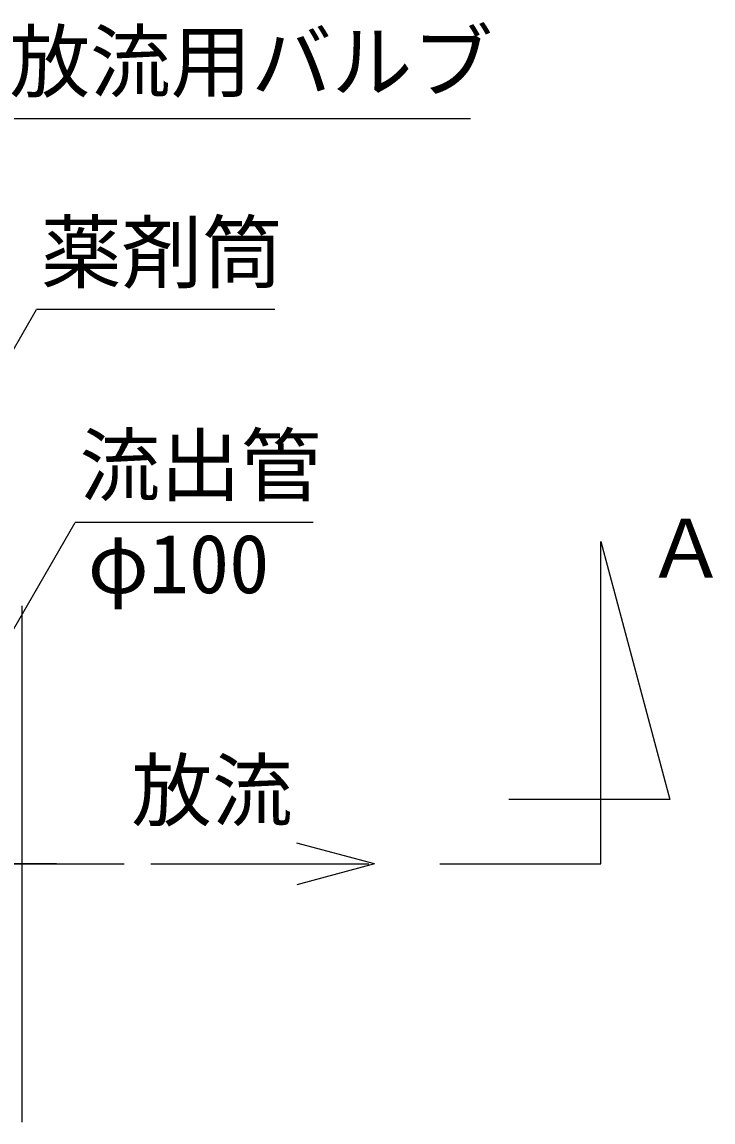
# Model space of a CAD drawing. Units: millimetres, scale not verified. Extents: x -22401 to 8910, y -6308 to 6308.
# Drawn here: x -3117 to -2345, y 772 to 2000 of the extents above; entities that cross this region are included whole.
import ezdxf
from ezdxf.enums import TextEntityAlignment as Align

# ---------------------------------------------------------------- set-up
doc = ezdxf.new("R2010")
doc.units = ezdxf.units.MM
doc.header["$LTSCALE"] = 30
doc.linetypes.add('CHAIN1', pattern=[8, 5, -1, 1, -1])
doc.layers.add('0-2_空気管', color=3, linetype='Continuous', lineweight=25)
doc.layers.add('0-6_文字', color=3, linetype='Continuous', lineweight=25)
doc.styles.add('ＭＳ ゴシック', font='')
doc.styles.get('ＭＳ ゴシック').set_extended_font_data('MS Gothic')

msp = doc.modelspace()

# ---------------------------------------------------------------- linework, layer by layer
at = {"layer": '0-2_空気管'}
msp.add_line((-3117.18, 1347.92), (-3117.18, 771.92), dxfattribs=at)
at = {"layer": '0-2_空気管', "color": 4}
for p, q in [((-2723.33, 1059.92), (-2810.27, 1083.22)), ((-2963.61, 1059.92), (-2729.57, 1059.92)), ((-2723.33, 1059.92), (-2810.27, 1036.63))]:
    msp.add_line(p, q, dxfattribs=at)
at = {"layer": '0-2_空気管', "linetype": 'CHAIN1'}
msp.add_line((-6033.13, 1059.92), (-2963.61, 1059.92), dxfattribs=at)
at = {"layer": '0-2_空気管'}
msp.add_lwpolyline([(-2650.55, 1060.06), (-2470.55, 1060.06), (-2470.55, 1420.06), (-2393.38, 1132.06), (-2573.38, 1132.06)], dxfattribs=at)
at = {"layer": '0-6_文字'}
for p, q in [((-2616.03, 1891.9), (-3127.03, 1891.9)), ((-3459.86, 1057.25), (-3100.92, 1678.95)), ((-2834.92, 1678.95), (-3100.92, 1678.95)), ((-3277.95, 1059.92), (-3057.83, 1441.19)), ((-2791.83, 1441.19), (-3057.83, 1441.19))]:
    msp.add_line(p, q, dxfattribs=at)
at = {"layer": '0-6_文字', "linetype": 'CHAIN1'}
msp.add_line((-3078.73, 1059.92), (-3792.84, 1059.92), dxfattribs=at)

# ---------------------------------------------------------------- texts
at = {"layer": '0-2_空気管', "color": 4, "style": 'ＭＳ ゴシック'}
for s, p in [('Ａ', (-2420.23, 1359.61)), ('放流', (-2994.83, 1089.31))]:
    msp.add_text(s, height=65.98, dxfattribs=at).set_placement(p, align=Align.BOTTOM_LEFT)
at = {"layer": '0-6_文字', "color": 4, "style": 'ＭＳ ゴシック'}
for s, p in [('放流用バルブ', (-3131.03, 1902.9)), ('薬剤筒', (-3095.92, 1689.95)), ('流出管', (-3052.83, 1452.19)), ('φ100', (-3043.73, 1342.39))]:
    msp.add_text(s, height=65.98, dxfattribs=at).set_placement(p, align=Align.BOTTOM_LEFT)

doc.saveas('drawing.dxf')
